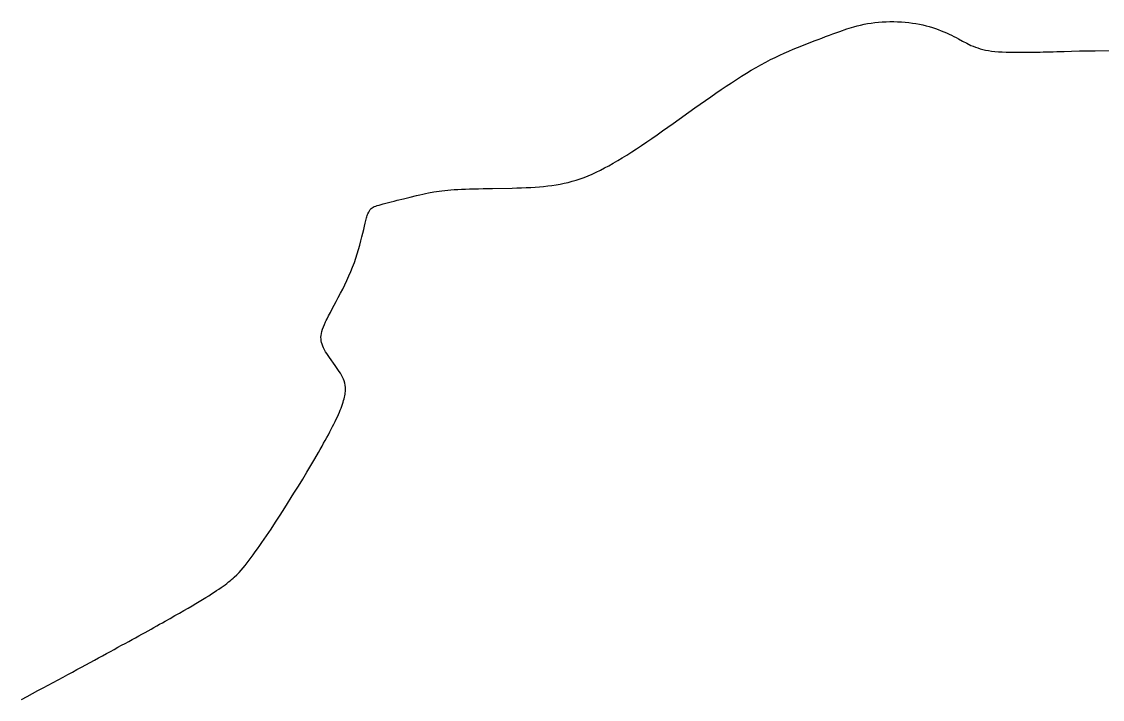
# Model space of a CAD drawing. Header units: millimetres. Extents: x -2361 to 3434, y -911 to 5460.
# Drawn here: x -2361 to -776, y -911 to 83 of the extents above; entities that cross this region are included whole.
import ezdxf

# ---------------------------------------------------------------- set-up
doc = ezdxf.new("R2010")
doc.units = ezdxf.units.MM
doc.layers.add('180', color=7, linetype='Continuous')

msp = doc.modelspace()

# ---------------------------------------------------------------- linework, layer by layer
at = {"layer": '180', "elevation": 180}
msp.add_lwpolyline([(-2361.1, -911.2), (-2353, -906.9), (-2345.1, -902.6), (-2337.3, -898.4), (-2329.6, -894.3), (-2322.1, -890.2), (-2314.7, -886.2), (-2307.5, -882.3), (-2300.4, -878.5), (-2293.4, -874.8), (-2286.6, -871.1), (-2279.9, -867.4), (-2273.3, -863.9), (-2266.9, -860.4), (-2260.6, -857), (-2254.4, -853.6), (-2248.3, -850.3), (-2242.4, -847.1), (-2236.5, -843.9), (-2230.8, -840.8), (-2225.2, -837.8), (-2219.8, -834.8), (-2214.4, -831.9), (-2209.2, -829), (-2204.1, -826.2), (-2199, -823.4), (-2194.1, -820.8), (-2189.3, -818.1), (-2184.7, -815.5), (-2180.1, -813), (-2175.6, -810.5), (-2171.2, -808.1), (-2167, -805.7), (-2162.8, -803.4), (-2158.7, -801.1), (-2154.7, -798.9), (-2150.8, -796.7), (-2143.4, -792.5), (-2136.2, -788.4), (-2129.5, -784.6), (-2123.1, -780.9), (-2117, -777.3), (-2111.2, -774), (-2105.7, -770.7), (-2100.6, -767.6), (-2095.7, -764.7), (-2091.1, -761.8), (-2086.8, -759.1), (-2082.7, -756.5), (-2078.8, -754), (-2075.2, -751.6), (-2071.8, -749.3), (-2068.6, -747.1), (-2065.6, -745), (-2062.8, -743), (-2060.2, -741), (-2057.7, -739), (-2055.4, -737.2), (-2053.2, -735.3), (-2051.1, -733.6), (-2049.2, -731.8), (-2045.5, -728.4), (-2042.3, -725), (-2039.2, -721.6), (-2036.3, -718.2), (-2033.4, -714.7), (-2030.5, -711), (-2027.6, -707.2), (-2024.6, -703.2), (-2021.5, -699), (-2018.4, -694.7), (-2015.2, -690.3), (-2012, -685.7), (-2008.7, -681.1), (-2002.1, -671.5), (-1995.4, -661.5), (-1988.6, -651.2), (-1981.8, -640.8), (-1975.1, -630.2), (-1961.7, -608.9), (-1955.2, -598.4), (-1948.9, -588), (-1942.8, -577.9), (-1936.8, -568), (-1931.2, -558.3), (-1925.8, -549), (-1923.2, -544.5), (-1920.6, -540), (-1918.2, -535.6), (-1915.8, -531.3), (-1913.5, -527.1), (-1911.3, -523), (-1909.1, -518.9), (-1907.1, -515), (-1905.1, -511.1), (-1903.2, -507.4), (-1901.4, -503.7), (-1899.7, -500.2), (-1898.1, -496.7), (-1896.6, -493.3), (-1895.2, -490.1), (-1893.9, -487), (-1892.7, -483.9), (-1891.6, -481), (-1890.6, -478.2), (-1889.7, -475.5), (-1889, -472.9), (-1888.3, -470.5), (-1887.7, -468.1), (-1887.2, -465.8), (-1886.9, -463.6), (-1886.6, -461.5), (-1886.4, -459.5), (-1886.3, -457.6), (-1886.3, -453.9), (-1886.6, -450.5), (-1887.2, -447.2), (-1888.1, -444.2), (-1889.2, -441.3), (-1890.5, -438.4), (-1892, -435.7), (-1893.6, -432.9), (-1895.4, -430.1), (-1897.3, -427.2), (-1901.4, -421.5), (-1909.7, -409.8), (-1913.6, -404), (-1915.3, -401.2), (-1916.9, -398.4), (-1918.3, -395.7), (-1919.5, -393), (-1920.5, -390.4), (-1921.3, -387.9), (-1921.8, -385.3), (-1922, -382.8), (-1922.1, -380.1), (-1921.9, -377.4), (-1921.4, -374.5), (-1920.7, -371.6), (-1919.7, -368.4), (-1918.5, -365), (-1917, -361.3), (-1915.3, -357.4), (-1914.3, -355.3), (-1913.2, -353.2), (-1910.9, -348.6), (-1908.4, -343.7), (-1905.7, -338.6), (-1902.8, -333.2), (-1899.8, -327.5), (-1896.7, -321.7), (-1893.5, -315.6), (-1890.3, -309.4), (-1887.2, -303.1), (-1884.1, -296.7), (-1881.2, -290.2), (-1878.3, -283.6), (-1875.7, -277.1), (-1873.2, -270.5), (-1871, -263.9), (-1868.9, -257.5), (-1867, -251.1), (-1865.2, -244.9), (-1863.6, -238.8), (-1862.1, -233), (-1860.8, -227.5), (-1859.5, -222.2), (-1858.3, -217.3), (-1857.2, -212.7), (-1856.7, -210.6), (-1856.2, -208.6), (-1855.7, -206.7), (-1855.2, -204.9), (-1854.7, -203.2), (-1854.2, -201.7), (-1853.7, -200.2), (-1853.2, -198.9), (-1852.2, -196.5), (-1851.1, -194.5), (-1850, -192.8), (-1848.7, -191.4), (-1847.3, -190.2), (-1845.7, -189.2), (-1843.9, -188.3), (-1841.8, -187.6), (-1839.5, -186.8), (-1837, -186.1), (-1834, -185.4), (-1830.8, -184.5), (-1827.2, -183.6), (-1823.3, -182.6), (-1819.1, -181.5), (-1814.8, -180.4), (-1810.2, -179.2), (-1800.9, -176.8), (-1791.3, -174.5), (-1781.9, -172.2), (-1777.4, -171.1), (-1773, -170.2), (-1768.8, -169.2), (-1764.7, -168.4), (-1756.8, -166.9), (-1748.8, -165.7), (-1744.8, -165.2), (-1740.6, -164.7), (-1736.2, -164.2), (-1731.6, -163.9), (-1726.8, -163.5), (-1721.6, -163.2), (-1716.2, -163), (-1710.3, -162.8), (-1704.2, -162.6), (-1697.8, -162.4), (-1691.2, -162.3), (-1684.4, -162.1), (-1677.4, -162), (-1670.4, -161.9), (-1641.8, -161.3), (-1634.8, -161.1), (-1627.9, -160.9), (-1621.2, -160.6), (-1614.6, -160.2), (-1608.2, -159.9), (-1601.9, -159.4), (-1595.6, -158.8), (-1589.5, -158.2), (-1583.5, -157.4), (-1577.5, -156.5), (-1571.6, -155.4), (-1565.7, -154.2), (-1559.8, -152.9), (-1554, -151.3), (-1548.1, -149.6), (-1542.3, -147.7), (-1536.4, -145.6), (-1530.5, -143.2), (-1524.5, -140.7), (-1518.5, -138), (-1512.4, -135), (-1506.2, -131.8), (-1499.9, -128.4), (-1493.5, -124.9), (-1486.9, -121), (-1480.3, -117), (-1473.4, -112.8), (-1466.5, -108.3), (-1459.3, -103.6), (-1452, -98.7), (-1444.5, -93.6), (-1437, -88.3), (-1429.3, -83), (-1421.5, -77.5), (-1405.8, -66.3), (-1374.1, -43.7), (-1358.4, -32.6), (-1350.7, -27.2), (-1343, -21.9), (-1335.4, -16.7), (-1327.9, -11.6), (-1320.4, -6.7), (-1313, -1.9), (-1305.6, 2.7), (-1298.3, 7.2), (-1291.1, 11.6), (-1284, 15.7), (-1277, 19.7), (-1270, 23.5), (-1263.1, 27.1), (-1256.2, 30.5), (-1249.5, 33.8), (-1242.8, 36.8), (-1236.2, 39.7), (-1229.8, 42.5), (-1223.4, 45.1), (-1217.1, 47.6), (-1211, 50), (-1205, 52.3), (-1199, 54.6), (-1193.3, 56.7), (-1187.6, 58.8), (-1182.1, 60.9), (-1176.7, 62.9), (-1171.4, 64.9), (-1161.1, 68.6), (-1151, 72.1), (-1141, 75.2), (-1136, 76.6), (-1130.9, 77.8), (-1125.8, 79), (-1120.6, 80), (-1115.3, 80.8), (-1109.9, 81.5), (-1104.5, 82.1), (-1099, 82.5), (-1093.4, 82.8), (-1087.8, 82.9), (-1082.2, 82.9), (-1076.7, 82.8), (-1071.1, 82.5), (-1065.6, 82.1), (-1060.2, 81.5), (-1054.9, 80.8), (-1049.7, 80), (-1044.6, 79.1), (-1039.6, 78), (-1034.8, 76.8), (-1030.1, 75.6), (-1025.6, 74.2), (-1021.2, 72.7), (-1016.9, 71.2), (-1012.8, 69.6), (-1008.8, 68), (-1004.9, 66.3), (-1001.2, 64.6), (-997.6, 62.9), (-994.1, 61.1), (-990.7, 59.4), (-987.5, 57.7), (-981.3, 54.3), (-975.2, 51.1), (-969.1, 48.1), (-965.9, 46.7), (-962.6, 45.4), (-959.1, 44.2), (-955.5, 43), (-951.7, 42), (-947.7, 41.1), (-943.4, 40.3), (-938.8, 39.7), (-933.9, 39.1), (-928.7, 38.7), (-923.1, 38.4), (-917.2, 38.1), (-910.8, 37.9), (-907.5, 37.9), (-904.1, 37.9), (-900.5, 37.9), (-896.9, 37.9), (-893.1, 37.9), (-889.2, 37.9), (-885.2, 38), (-881, 38), (-876.8, 38.1), (-872.4, 38.2), (-867.8, 38.3), (-863.2, 38.4), (-858.4, 38.5), (-853.4, 38.7), (-848.3, 38.8), (-843.2, 38.9), (-832.5, 39.2), (-821.4, 39.5), (-810, 39.8), (-798.5, 40), (-786.7, 40.2), (-763.2, 40.3)], dxfattribs=at)

doc.saveas('drawing.dxf')
